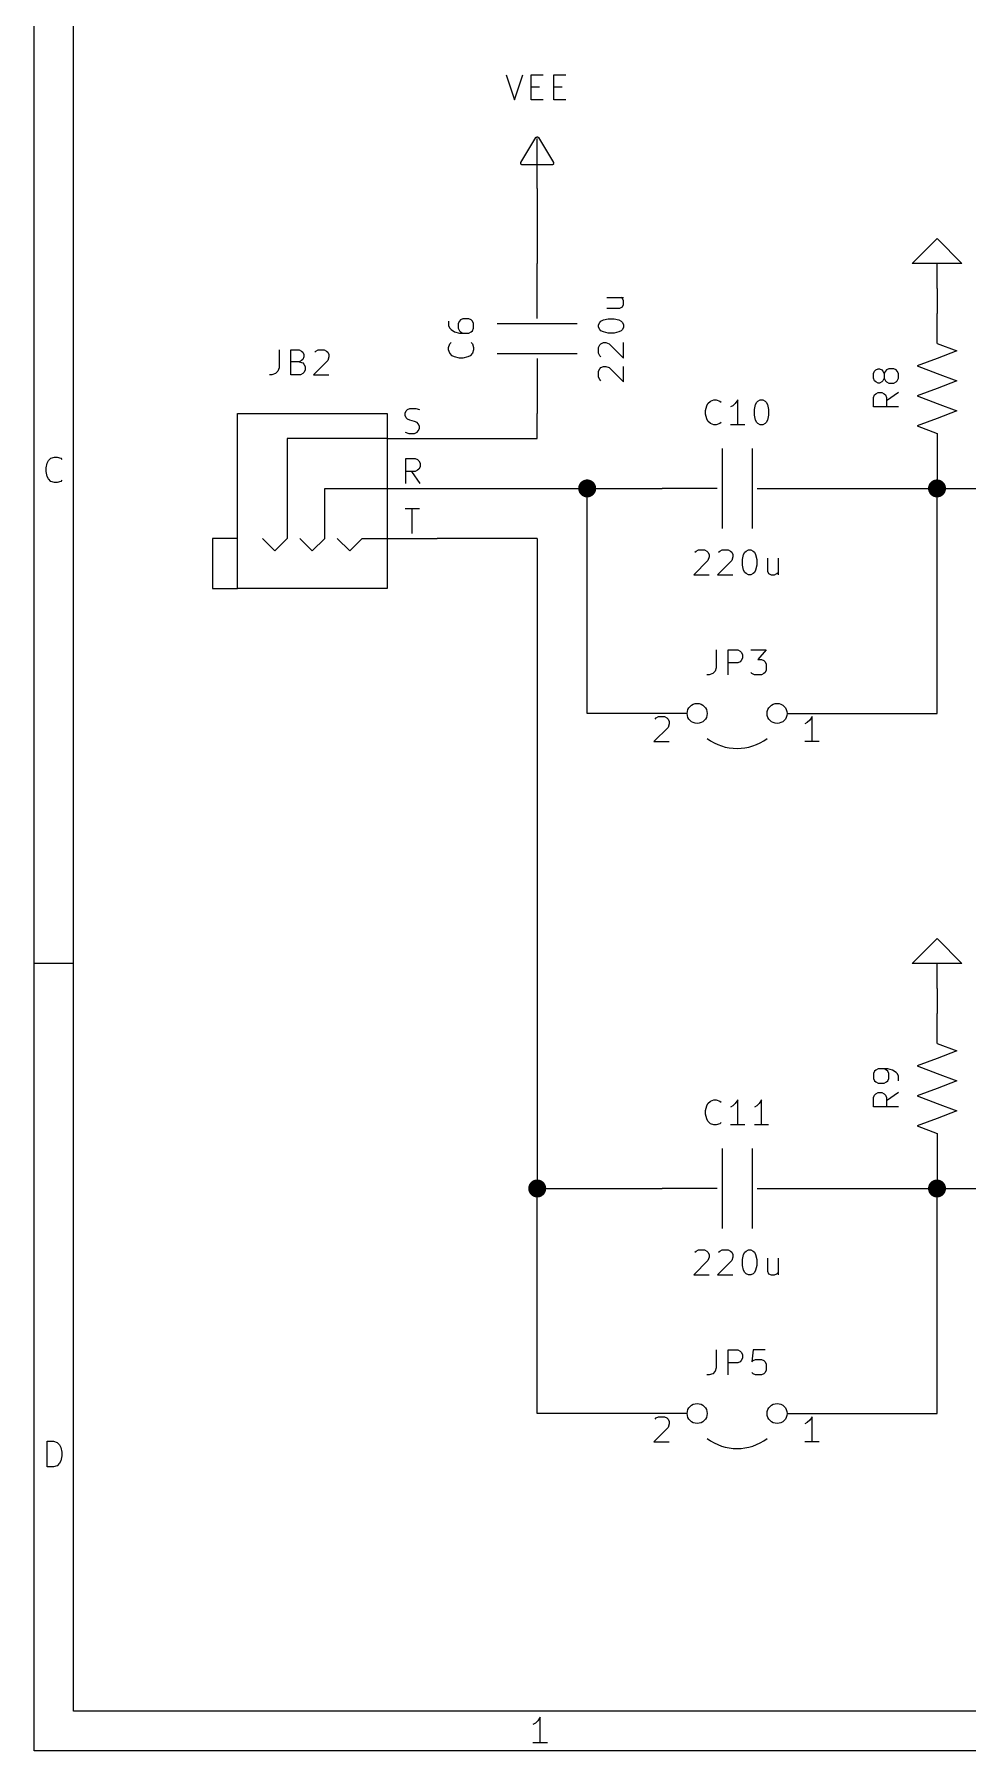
# Model space of a CAD drawing. Extents: x 0.4 to 11.3, y -7.9 to -0.4.
# Drawn here: x 0.394 to 2.261, y -7.874 to -4.442 of the extents above; entities that cross this region are included whole.
import ezdxf

# ---------------------------------------------------------------- set-up
doc = ezdxf.new("R2010")
doc.units = 0
doc.header["$MEASUREMENT"] = 0
for name, color, linetype in [('CYAN2', 4, 'CONTINUOUS'), ('GREEN3', 91, 'CONTINUOUS'), ('LYELLOW', 51, 'CONTINUOUS'), ('RED2', 1, 'CONTINUOUS'), ('RED3', 11, 'CONTINUOUS')]:
    doc.layers.add(name, color=color, linetype=linetype)

msp = doc.modelspace()

# ---------------------------------------------------------------- linework, layer by layer
at = {"layer": 'CYAN2', "linetype": 'CONTINUOUS'}
for p, q in [((1.33809, -4.5228), (1.35476, -4.5728)), ((1.35476, -4.5728), (1.37143, -4.5228)), ((1.38809, -4.5728), (1.38809, -4.5228)), ((1.38809, -4.5228), (1.41191, -4.5228)), ((1.43333, -4.5728), (1.43333, -4.5228)), ((1.43333, -4.5228), (1.45714, -4.5228)), ((1.38809, -4.54661), (1.40476, -4.54661)), ((1.43333, -4.54661), (1.45, -4.54661)), ((1.41191, -4.5728), (1.38809, -4.5728)), ((1.45714, -4.5728), (1.43333, -4.5728)), ((1.53947, -4.96785), (1.5728, -4.96785)), ((1.57043, -4.97023), (1.56804, -4.96785)), ((1.5728, -4.97499), (1.57043, -4.97023)), ((1.5728, -4.98213), (1.5728, -4.97499)), ((1.25137, -5.0107), (1.24661, -5.01309)), ((1.26328, -5.0107), (1.25137, -5.0107)), ((1.26804, -5.01309), (1.26328, -5.0107)), ((1.53233, -5.01309), (1.54185, -5.0107)), ((1.53947, -4.98928), (1.56566, -4.98928)), ((1.54185, -5.0107), (1.55376, -5.0107)), ((1.55376, -5.0107), (1.56328, -5.01309)), ((1.56566, -4.98928), (1.57043, -4.9869)), ((1.57043, -4.9869), (1.5728, -4.98213)), ((1.2228, -5.01547), (1.2228, -5.02499)), ((1.2228, -5.02499), (1.22519, -5.02975)), ((1.22519, -5.02975), (1.22757, -5.03213)), ((1.22757, -5.03213), (1.23471, -5.0369)), ((1.23471, -5.0369), (1.24423, -5.03928)), ((1.24423, -5.01547), (1.24185, -5.02023)), ((1.24185, -5.02023), (1.24185, -5.02975)), ((1.24185, -5.02975), (1.24423, -5.03452)), ((1.24661, -5.01309), (1.24423, -5.01547)), ((1.24423, -5.03452), (1.24661, -5.0369)), ((1.24423, -5.03928), (1.26328, -5.03928)), ((1.24661, -5.0369), (1.25137, -5.03928)), ((1.26328, -5.03928), (1.26804, -5.0369)), ((1.27043, -5.01547), (1.26804, -5.01309)), ((1.26804, -5.0369), (1.27043, -5.03452)), ((1.2728, -5.02023), (1.27043, -5.01547)), ((1.27043, -5.03452), (1.2728, -5.02975)), ((1.2728, -5.02975), (1.2728, -5.02023)), ((1.5228, -5.02261), (1.52519, -5.01785)), ((1.5228, -5.02737), (1.5228, -5.02261)), ((1.52519, -5.03213), (1.5228, -5.02737)), ((1.52519, -5.01785), (1.52757, -5.01547)), ((1.52757, -5.03452), (1.52519, -5.03213)), ((1.52757, -5.01547), (1.53233, -5.01309)), ((1.53233, -5.0369), (1.52757, -5.03452)), ((1.54185, -5.03928), (1.53233, -5.0369)), ((1.55376, -5.03928), (1.54185, -5.03928)), ((1.56328, -5.0369), (1.55376, -5.03928)), ((1.56328, -5.01309), (1.56804, -5.01547)), ((1.56804, -5.03452), (1.56328, -5.0369)), ((1.56804, -5.01547), (1.57043, -5.01785)), ((1.57043, -5.03213), (1.56804, -5.03452)), ((1.57043, -5.01785), (1.5728, -5.02261)), ((1.5728, -5.02737), (1.57043, -5.03213)), ((1.5728, -5.02261), (1.5728, -5.02737)), ((0.88333, -5.0728), (0.88333, -5.10852)), ((0.90714, -5.1228), (0.90714, -5.0728)), ((0.90714, -5.0728), (0.92381, -5.0728)), ((0.92381, -5.0728), (0.92857, -5.07519)), ((0.92857, -5.07519), (0.93095, -5.07757)), ((0.93095, -5.07757), (0.93334, -5.08233)), ((0.95476, -5.07757), (0.95714, -5.07519)), ((0.95714, -5.07519), (0.96191, -5.0728)), ((0.96191, -5.0728), (0.97381, -5.0728)), ((0.97381, -5.0728), (0.97857, -5.07519)), ((0.97857, -5.07519), (0.98095, -5.07757)), ((0.98095, -5.07757), (0.98333, -5.08233)), ((1.2228, -5.06785), (1.22519, -5.0607)), ((1.2228, -5.07261), (1.2228, -5.06785)), ((1.22519, -5.07975), (1.2228, -5.07261)), ((1.22519, -5.0607), (1.22757, -5.05833)), ((1.22995, -5.08452), (1.22519, -5.07975)), ((1.27043, -5.07975), (1.26566, -5.08452)), ((1.26804, -5.05833), (1.27043, -5.0607)), ((1.27043, -5.0607), (1.2728, -5.06785)), ((1.2728, -5.07261), (1.27043, -5.07975)), ((1.2728, -5.06785), (1.2728, -5.07261)), ((1.5228, -5.06785), (1.52519, -5.06309)), ((1.5228, -5.07975), (1.5228, -5.06785)), ((1.52519, -5.08452), (1.5228, -5.07975)), ((1.52519, -5.06309), (1.52757, -5.0607)), ((1.52757, -5.0607), (1.53233, -5.05832)), ((1.53233, -5.05832), (1.53709, -5.05832)), ((1.53709, -5.05832), (1.54423, -5.0607)), ((1.54423, -5.0607), (1.5728, -5.08928)), ((1.5728, -5.08928), (1.5728, -5.05832)), ((0.88333, -5.10852), (0.88095, -5.11566)), ((0.92381, -5.09661), (0.90714, -5.09661)), ((0.92857, -5.09423), (0.92381, -5.09661)), ((0.92381, -5.09661), (0.93095, -5.099)), ((0.93095, -5.09185), (0.92857, -5.09423)), ((0.93334, -5.08709), (0.93095, -5.09185)), ((0.93095, -5.099), (0.93334, -5.10137)), ((0.93334, -5.08233), (0.93334, -5.08709)), ((0.93334, -5.10137), (0.93571, -5.10614)), ((0.93571, -5.11328), (0.93334, -5.11804)), ((0.93571, -5.10614), (0.93571, -5.11328)), ((0.98095, -5.09423), (0.95238, -5.1228)), ((0.98333, -5.08709), (0.98095, -5.09423)), ((0.98333, -5.08233), (0.98333, -5.08709)), ((1.23471, -5.0869), (1.22995, -5.08452)), ((1.24423, -5.08928), (1.23471, -5.0869)), ((1.25137, -5.08928), (1.24423, -5.08928)), ((1.2609, -5.0869), (1.25137, -5.08928)), ((1.26566, -5.08452), (1.2609, -5.0869)), ((1.5228, -5.11546), (1.52519, -5.1107)), ((1.52757, -5.08689), (1.52519, -5.08452)), ((1.52519, -5.1107), (1.52757, -5.10832)), ((1.52757, -5.10832), (1.53233, -5.10594)), ((1.53233, -5.10594), (1.53709, -5.10594)), ((1.53709, -5.10594), (1.54423, -5.10832)), ((1.54423, -5.10832), (1.5728, -5.13689)), ((1.5728, -5.13689), (1.5728, -5.10594)), ((2.07519, -5.11547), (2.07757, -5.11309)), ((2.07757, -5.11309), (2.08233, -5.1107)), ((2.08233, -5.1107), (2.08471, -5.1107)), ((2.08471, -5.1107), (2.08947, -5.11309)), ((2.08947, -5.11309), (2.09185, -5.11547)), ((2.099, -5.11309), (2.09661, -5.11547)), ((2.10376, -5.1107), (2.099, -5.11309)), ((2.11328, -5.1107), (2.10376, -5.1107)), ((2.11804, -5.11309), (2.11328, -5.1107)), ((2.12043, -5.11547), (2.11804, -5.11309)), ((0.86905, -5.1228), (0.86429, -5.1228)), ((0.87619, -5.12043), (0.86905, -5.1228)), ((0.88095, -5.11566), (0.87619, -5.12043)), ((0.92619, -5.1228), (0.90714, -5.1228)), ((0.93095, -5.12043), (0.92619, -5.1228)), ((0.93334, -5.11804), (0.93095, -5.12043)), ((0.95238, -5.1228), (0.98333, -5.1228)), ((1.5228, -5.12737), (1.5228, -5.11546)), ((1.52519, -5.13213), (1.5228, -5.12737)), ((1.52757, -5.13451), (1.52519, -5.13213)), ((2.0728, -5.12023), (2.07519, -5.11547)), ((2.0728, -5.12975), (2.0728, -5.12023)), ((2.07519, -5.13452), (2.0728, -5.12975)), ((2.07757, -5.1369), (2.07519, -5.13452)), ((2.08233, -5.13928), (2.07757, -5.1369)), ((2.08471, -5.13928), (2.08233, -5.13928)), ((2.08947, -5.1369), (2.08471, -5.13928)), ((2.09185, -5.13452), (2.08947, -5.1369)), ((2.09185, -5.11547), (2.09423, -5.12023)), ((2.09423, -5.12975), (2.09185, -5.13452)), ((2.09661, -5.11547), (2.09423, -5.12023)), ((2.09423, -5.12023), (2.09423, -5.12975)), ((2.09423, -5.12975), (2.09661, -5.13452)), ((2.09661, -5.13452), (2.099, -5.1369)), ((2.099, -5.1369), (2.10376, -5.13928)), ((2.10376, -5.13928), (2.11328, -5.13928)), ((2.11328, -5.13928), (2.11804, -5.1369)), ((2.11804, -5.1369), (2.12043, -5.13452)), ((2.1228, -5.12023), (2.12043, -5.11547)), ((2.12043, -5.13452), (2.1228, -5.12975)), ((2.1228, -5.12975), (2.1228, -5.12023)), ((1.73928, -5.18471), (1.74167, -5.17995)), ((1.74167, -5.17995), (1.74643, -5.17519)), ((1.74643, -5.17519), (1.75357, -5.1728)), ((1.75357, -5.1728), (1.75833, -5.1728)), ((1.75833, -5.1728), (1.76548, -5.17519)), ((1.76548, -5.17519), (1.76785, -5.17757)), ((1.79643, -5.17995), (1.79167, -5.18471)), ((1.80119, -5.1728), (1.79643, -5.17995)), ((1.80119, -5.2228), (1.80119, -5.1728)), ((1.83452, -5.19185), (1.8369, -5.18233)), ((1.8369, -5.18233), (1.83928, -5.17757)), ((1.83928, -5.17757), (1.84167, -5.17519)), ((1.84167, -5.17519), (1.84643, -5.1728)), ((1.84643, -5.1728), (1.85119, -5.1728)), ((1.85119, -5.1728), (1.85595, -5.17519)), ((1.85595, -5.17519), (1.85833, -5.17757)), ((1.85833, -5.17757), (1.86071, -5.18233)), ((1.86071, -5.18233), (1.86309, -5.19185)), ((2.0728, -5.16785), (2.07519, -5.16309)), ((2.0728, -5.1869), (2.0728, -5.16785)), ((2.07519, -5.16309), (2.07757, -5.1607)), ((2.07757, -5.1607), (2.08233, -5.15833)), ((2.08233, -5.15833), (2.08947, -5.15833)), ((2.08947, -5.15833), (2.09423, -5.1607)), ((2.09423, -5.1607), (2.09661, -5.16309)), ((2.09661, -5.16309), (2.099, -5.16785)), ((2.1228, -5.15833), (2.099, -5.17499)), ((2.099, -5.16785), (2.099, -5.1869)), ((1.73691, -5.19423), (1.73928, -5.18471)), ((1.73691, -5.20137), (1.73691, -5.19423)), ((1.73928, -5.2109), (1.73691, -5.20137)), ((1.74167, -5.21566), (1.73928, -5.2109)), ((1.74643, -5.22043), (1.74167, -5.21566)), ((1.79167, -5.18471), (1.78691, -5.18709)), ((1.83452, -5.20376), (1.83452, -5.19185)), ((1.8369, -5.21328), (1.83452, -5.20376)), ((1.83928, -5.21804), (1.8369, -5.21328)), ((1.86071, -5.21328), (1.85833, -5.21804)), ((1.86309, -5.20376), (1.86071, -5.21328)), ((1.86309, -5.19185), (1.86309, -5.20376)), ((2.1228, -5.1869), (2.0728, -5.1869)), ((1.75357, -5.2228), (1.74643, -5.22043)), ((1.75833, -5.2228), (1.75357, -5.2228)), ((1.76548, -5.22043), (1.75833, -5.2228)), ((1.76785, -5.21804), (1.76548, -5.22043)), ((1.81548, -5.2228), (1.78691, -5.2228)), ((1.84167, -5.22043), (1.83928, -5.21804)), ((1.84643, -5.2228), (1.84167, -5.22043)), ((1.85119, -5.2228), (1.84643, -5.2228)), ((1.85595, -5.22043), (1.85119, -5.2228)), ((1.85833, -5.21804), (1.85595, -5.22043)), ((1.71548, -5.47757), (1.71786, -5.47519)), ((1.71786, -5.47519), (1.72262, -5.4728)), ((1.72262, -5.4728), (1.73453, -5.4728)), ((1.73453, -5.4728), (1.73929, -5.47519)), ((1.73929, -5.47519), (1.74167, -5.47757)), ((1.74167, -5.47757), (1.74405, -5.48233)), ((1.74405, -5.48709), (1.74167, -5.49423)), ((1.74405, -5.48233), (1.74405, -5.48709)), ((1.7631, -5.47757), (1.76548, -5.47519)), ((1.76548, -5.47519), (1.77024, -5.4728)), ((1.77024, -5.4728), (1.78215, -5.4728)), ((1.78215, -5.4728), (1.78691, -5.47519)), ((1.78691, -5.47519), (1.78929, -5.47757)), ((1.78929, -5.47757), (1.79167, -5.48233)), ((1.79167, -5.48709), (1.78929, -5.49423)), ((1.79167, -5.48233), (1.79167, -5.48709)), ((1.81072, -5.49185), (1.81309, -5.48233)), ((1.81072, -5.50376), (1.81072, -5.49185)), ((1.81309, -5.48233), (1.81548, -5.47757)), ((1.81548, -5.47757), (1.81786, -5.47519)), ((1.81786, -5.47519), (1.82262, -5.4728)), ((1.82262, -5.4728), (1.82738, -5.4728)), ((1.82738, -5.4728), (1.83214, -5.47519)), ((1.83214, -5.47519), (1.83452, -5.47757)), ((1.83452, -5.47757), (1.83691, -5.48233)), ((1.83691, -5.48233), (1.83929, -5.49185)), ((1.83929, -5.49185), (1.83929, -5.50376)), ((1.86071, -5.48947), (1.86071, -5.51566)), ((1.88214, -5.48947), (1.88214, -5.5228)), ((1.74167, -5.49423), (1.7131, -5.5228)), ((1.7131, -5.5228), (1.74405, -5.5228)), ((1.78929, -5.49423), (1.76072, -5.5228)), ((1.76072, -5.5228), (1.79167, -5.5228)), ((1.81309, -5.51328), (1.81072, -5.50376)), ((1.81548, -5.51804), (1.81309, -5.51328)), ((1.81786, -5.52043), (1.81548, -5.51804)), ((1.82262, -5.5228), (1.81786, -5.52043)), ((1.82738, -5.5228), (1.82262, -5.5228)), ((1.83214, -5.52043), (1.82738, -5.5228)), ((1.83452, -5.51804), (1.83214, -5.52043)), ((1.83691, -5.51328), (1.83452, -5.51804)), ((1.83929, -5.50376), (1.83691, -5.51328)), ((1.86071, -5.51566), (1.86309, -5.52043)), ((1.86309, -5.52043), (1.86786, -5.5228)), ((1.86786, -5.5228), (1.875, -5.5228)), ((1.875, -5.5228), (1.87976, -5.52043)), ((1.87976, -5.52043), (1.88214, -5.51804)), ((1.75833, -5.6728), (1.75833, -5.70852)), ((1.78214, -5.7228), (1.78214, -5.6728)), ((1.78214, -5.6728), (1.80119, -5.6728)), ((1.80119, -5.6728), (1.80595, -5.67519)), ((1.80595, -5.69661), (1.80119, -5.699)), ((1.80595, -5.67519), (1.80833, -5.67757)), ((1.80833, -5.69423), (1.80595, -5.69661)), ((1.80833, -5.67757), (1.81071, -5.68233)), ((1.81071, -5.68947), (1.80833, -5.69423)), ((1.81071, -5.68233), (1.81071, -5.68947)), ((1.82738, -5.6728), (1.85833, -5.6728)), ((1.85833, -5.6728), (1.84166, -5.69185)), ((1.84166, -5.69185), (1.84881, -5.69185)), ((1.84881, -5.69185), (1.85357, -5.69423)), ((1.85357, -5.69423), (1.85595, -5.69661)), ((1.85595, -5.69661), (1.85833, -5.70137)), ((1.74404, -5.7228), (1.73928, -5.7228)), ((1.75119, -5.72043), (1.74404, -5.7228)), ((1.75595, -5.71566), (1.75119, -5.72043)), ((1.75833, -5.70852), (1.75595, -5.71566)), ((1.80119, -5.699), (1.78214, -5.699)), ((1.82976, -5.72043), (1.82738, -5.71804)), ((1.83452, -5.7228), (1.82976, -5.72043)), ((1.84881, -5.7228), (1.83452, -5.7228)), ((1.85357, -5.72043), (1.84881, -5.7228)), ((1.85595, -5.71804), (1.85357, -5.72043)), ((1.85833, -5.71328), (1.85595, -5.71804)), ((1.85833, -5.70137), (1.85833, -5.71328)), ((2.07519, -6.51547), (2.0728, -6.52023)), ((2.0728, -6.52023), (2.0728, -6.52975)), ((2.07757, -6.51309), (2.07519, -6.51547)), ((2.08233, -6.5107), (2.07757, -6.51309)), ((2.10137, -6.5107), (2.08233, -6.5107)), ((2.099, -6.51309), (2.09423, -6.5107)), ((2.10137, -6.51547), (2.099, -6.51309)), ((2.1109, -6.51309), (2.10137, -6.5107)), ((2.10376, -6.52023), (2.10137, -6.51547)), ((2.10376, -6.52975), (2.10376, -6.52023)), ((2.11804, -6.51785), (2.1109, -6.51309)), ((2.12043, -6.52023), (2.11804, -6.51785)), ((2.1228, -6.52499), (2.12043, -6.52023)), ((2.0728, -6.52975), (2.07519, -6.53452)), ((2.07519, -6.53452), (2.07757, -6.5369)), ((2.07757, -6.5369), (2.08233, -6.53928)), ((2.08233, -6.53928), (2.09423, -6.53928)), ((2.09423, -6.53928), (2.099, -6.5369)), ((2.099, -6.5369), (2.10137, -6.53452)), ((2.10137, -6.53452), (2.10376, -6.52975)), ((2.1228, -6.53452), (2.1228, -6.52499)), ((1.73691, -6.59423), (1.73928, -6.58471)), ((1.73928, -6.58471), (1.74167, -6.57995)), ((1.74167, -6.57995), (1.74643, -6.57519)), ((1.74643, -6.57519), (1.75357, -6.5728)), ((1.75357, -6.5728), (1.75833, -6.5728)), ((1.75833, -6.5728), (1.76548, -6.57519)), ((1.76548, -6.57519), (1.76785, -6.57757)), ((1.79167, -6.58471), (1.78691, -6.58709)), ((1.79643, -6.57995), (1.79167, -6.58471)), ((1.80119, -6.5728), (1.79643, -6.57995)), ((1.80119, -6.6228), (1.80119, -6.5728)), ((1.83928, -6.58471), (1.83452, -6.58709)), ((1.84405, -6.57995), (1.83928, -6.58471)), ((1.84881, -6.5728), (1.84405, -6.57995)), ((1.84881, -6.6228), (1.84881, -6.5728)), ((2.0728, -6.56785), (2.07519, -6.56309)), ((2.0728, -6.5869), (2.0728, -6.56785)), ((2.1228, -6.5869), (2.0728, -6.5869)), ((2.07519, -6.56309), (2.07757, -6.5607)), ((2.07757, -6.5607), (2.08233, -6.55833)), ((2.08233, -6.55833), (2.08947, -6.55833)), ((2.08947, -6.55833), (2.09423, -6.5607)), ((2.09423, -6.5607), (2.09661, -6.56309)), ((2.09661, -6.56309), (2.099, -6.56785)), ((2.1228, -6.55833), (2.099, -6.57499)), ((2.099, -6.56785), (2.099, -6.5869)), ((1.73691, -6.60137), (1.73691, -6.59423)), ((1.73928, -6.6109), (1.73691, -6.60137)), ((1.74167, -6.61566), (1.73928, -6.6109)), ((1.74643, -6.62043), (1.74167, -6.61566)), ((1.75357, -6.6228), (1.74643, -6.62043)), ((1.75833, -6.6228), (1.75357, -6.6228)), ((1.76548, -6.62043), (1.75833, -6.6228)), ((1.76785, -6.61804), (1.76548, -6.62043)), ((1.81548, -6.6228), (1.78691, -6.6228)), ((1.86309, -6.6228), (1.83452, -6.6228)), ((1.74167, -6.89423), (1.7131, -6.9228)), ((1.71548, -6.87757), (1.71786, -6.87519)), ((1.71786, -6.87519), (1.72262, -6.8728)), ((1.72262, -6.8728), (1.73453, -6.8728)), ((1.73453, -6.8728), (1.73929, -6.87519)), ((1.73929, -6.87519), (1.74167, -6.87757)), ((1.74167, -6.87757), (1.74405, -6.88233)), ((1.74405, -6.88709), (1.74167, -6.89423)), ((1.74405, -6.88233), (1.74405, -6.88709)), ((1.78929, -6.89423), (1.76072, -6.9228)), ((1.7631, -6.87757), (1.76548, -6.87519)), ((1.76548, -6.87519), (1.77024, -6.8728)), ((1.77024, -6.8728), (1.78215, -6.8728)), ((1.78215, -6.8728), (1.78691, -6.87519)), ((1.78691, -6.87519), (1.78929, -6.87757)), ((1.78929, -6.87757), (1.79167, -6.88233)), ((1.79167, -6.88709), (1.78929, -6.89423)), ((1.79167, -6.88233), (1.79167, -6.88709)), ((1.81072, -6.89185), (1.81309, -6.88233)), ((1.81072, -6.90376), (1.81072, -6.89185)), ((1.81309, -6.88233), (1.81548, -6.87757)), ((1.81548, -6.87757), (1.81786, -6.87519)), ((1.81786, -6.87519), (1.82262, -6.8728)), ((1.82262, -6.8728), (1.82738, -6.8728)), ((1.82738, -6.8728), (1.83214, -6.87519)), ((1.83214, -6.87519), (1.83452, -6.87757)), ((1.83452, -6.87757), (1.83691, -6.88233)), ((1.83691, -6.88233), (1.83929, -6.89185)), ((1.83929, -6.89185), (1.83929, -6.90376)), ((1.86071, -6.88947), (1.86071, -6.91566)), ((1.88214, -6.88947), (1.88214, -6.9228)), ((1.7131, -6.9228), (1.74405, -6.9228)), ((1.76072, -6.9228), (1.79167, -6.9228)), ((1.81309, -6.91328), (1.81072, -6.90376)), ((1.81548, -6.91804), (1.81309, -6.91328)), ((1.81786, -6.92043), (1.81548, -6.91804)), ((1.82262, -6.9228), (1.81786, -6.92043)), ((1.82738, -6.9228), (1.82262, -6.9228)), ((1.83214, -6.92043), (1.82738, -6.9228)), ((1.83452, -6.91804), (1.83214, -6.92043)), ((1.83691, -6.91328), (1.83452, -6.91804)), ((1.83929, -6.90376), (1.83691, -6.91328)), ((1.86071, -6.91566), (1.86309, -6.92043)), ((1.86309, -6.92043), (1.86786, -6.9228)), ((1.86786, -6.9228), (1.875, -6.9228)), ((1.875, -6.9228), (1.87976, -6.92043)), ((1.87976, -6.92043), (1.88214, -6.91804)), ((1.75833, -7.0728), (1.75833, -7.10852)), ((1.78214, -7.1228), (1.78214, -7.0728)), ((1.78214, -7.0728), (1.80119, -7.0728)), ((1.80119, -7.099), (1.78214, -7.099)), ((1.80119, -7.0728), (1.80595, -7.07519)), ((1.80595, -7.09661), (1.80119, -7.099)), ((1.80595, -7.07519), (1.80833, -7.07757)), ((1.80833, -7.09423), (1.80595, -7.09661)), ((1.80833, -7.07757), (1.81071, -7.08233)), ((1.81071, -7.08947), (1.80833, -7.09423)), ((1.81071, -7.08233), (1.81071, -7.08947)), ((1.83214, -7.0728), (1.82976, -7.09661)), ((1.82976, -7.09661), (1.83214, -7.09423)), ((1.85595, -7.0728), (1.83214, -7.0728)), ((1.83214, -7.09423), (1.8369, -7.09185)), ((1.8369, -7.09185), (1.84881, -7.09185)), ((1.84881, -7.09185), (1.85357, -7.09423)), ((1.85357, -7.09423), (1.85595, -7.09661)), ((1.85595, -7.09661), (1.85833, -7.10137)), ((1.85833, -7.10137), (1.85833, -7.11328)), ((1.74404, -7.1228), (1.73928, -7.1228)), ((1.75119, -7.12043), (1.74404, -7.1228)), ((1.75595, -7.11566), (1.75119, -7.12043)), ((1.75833, -7.10852), (1.75595, -7.11566)), ((1.83214, -7.12043), (1.82976, -7.11804)), ((1.8369, -7.1228), (1.83214, -7.12043)), ((1.84881, -7.1228), (1.8369, -7.1228)), ((1.85357, -7.12043), (1.84881, -7.1228)), ((1.85595, -7.11804), (1.85357, -7.12043)), ((1.85833, -7.11328), (1.85595, -7.11804))]:
    msp.add_line(p, q, dxfattribs=at)
at = {"layer": 'GREEN3', "linetype": 'CONTINUOUS'}
for p, q in [((1.4, -4.75), (1.4, -4.9)), ((2.2, -4.95), (2.2, -5)), ((1.4, -5.25), (1.4, -5.2)), ((1.2, -5.25), (1.4, -5.25)), ((2.2, -5.3), (2.2, -5.35)), ((1.2, -5.35), (1.5, -5.35)), ((1.5, -5.8), (1.5, -5.35)), ((1.5, -5.35), (1.65, -5.35)), ((1.95, -5.35), (2.2, -5.35)), ((2.2, -5.8), (2.2, -5.35)), ((2.2, -5.35), (2.4, -5.35)), ((1.4, -5.45), (1.2, -5.45)), ((1.4, -5.45), (1.4, -6.75)), ((1.6, -5.8), (1.5, -5.8)), ((2, -5.8), (2.2, -5.8)), ((2.2, -6.35), (2.2, -6.4)), ((2.2, -6.7), (2.2, -6.75)), ((1.4, -6.75), (1.65, -6.75)), ((1.4, -7.2), (1.4, -6.75)), ((1.95, -6.75), (2.2, -6.75)), ((2.2, -6.75), (2.4, -6.75)), ((2.2, -7.2), (2.2, -6.75)), ((1.6, -7.2), (1.4, -7.2)), ((2, -7.2), (2.2, -7.2))]:
    msp.add_line(p, q, dxfattribs=at)
at = {"layer": 'GREEN3', "const_width": 0.018}
for points in [[(1.491, -5.35, 1), (1.509, -5.35, 1)], [(2.191, -5.35, 1), (2.209, -5.35, 1)], [(1.391, -6.75, 1), (1.409, -6.75, 1)], [(2.191, -6.75, 1), (2.209, -6.75, 1)]]:
    msp.add_lwpolyline(points, format="xyb", close=True, dxfattribs=at)
at = {"layer": 'LYELLOW', "linetype": 'CONTINUOUS'}
for p, q in [((0.8, -5.55), (0.8, -5.2)), ((0.8, -5.2), (1.1, -5.2)), ((1.1, -5.2), (1.1, -5.55)), ((1.1, -5.55), (0.8, -5.55))]:
    msp.add_line(p, q, dxfattribs=at)
at = {"layer": 'RED2', "linetype": 'CONTINUOUS'}
for p, q in [((0.3937, -7.8743), (0.3937, -0.3937)), ((0.47244, -7.79556), (0.47244, -0.47244)), ((1.36743, -4.69846), (1.39743, -4.64846)), ((1.39743, -4.64846), (1.39811, -4.64767)), ((1.39811, -4.64767), (1.39857, -4.64751)), ((1.39857, -4.64751), (1.39893, -4.6472)), ((1.39893, -4.6472), (1.3995, -4.64719)), ((1.3995, -4.64719), (1.40005, -4.647)), ((1.4, -4.75), (1.4, -4.65)), ((1.40005, -4.647), (1.4005, -4.64717)), ((1.4005, -4.64717), (1.40098, -4.64716)), ((1.40098, -4.64716), (1.40143, -4.64753)), ((1.40143, -4.64753), (1.40196, -4.64773)), ((1.40196, -4.64773), (1.4022, -4.64815)), ((1.4022, -4.64815), (1.40257, -4.64846)), ((1.40257, -4.64846), (1.43257, -4.69846)), ((1.36704, -4.70047), (1.36713, -4.69997)), ((1.3673, -4.70096), (1.36704, -4.70047)), ((1.36705, -4.69948), (1.36732, -4.699)), ((1.36713, -4.69997), (1.36705, -4.69948)), ((1.3674, -4.7015), (1.3673, -4.70096)), ((1.36732, -4.699), (1.36743, -4.69846)), ((1.36779, -4.70183), (1.3674, -4.7015)), ((1.36804, -4.70226), (1.36779, -4.70183)), ((1.36854, -4.70246), (1.36804, -4.70226)), ((1.43193, -4.7023), (1.43145, -4.70247)), ((1.4322, -4.70181), (1.43193, -4.7023)), ((1.43262, -4.70146), (1.4322, -4.70181)), ((1.43257, -4.69846), (1.43259, -4.69849)), ((1.43259, -4.69849), (1.4326, -4.6985)), ((1.4326, -4.6985), (1.4326, -4.69853)), ((1.4326, -4.69853), (1.43294, -4.69943)), ((1.4327, -4.70095), (1.43262, -4.70146)), ((1.43295, -4.70052), (1.4327, -4.70095)), ((1.43294, -4.69943), (1.43285, -4.69998)), ((1.43285, -4.69998), (1.43295, -4.70052)), ((1.36897, -4.70282), (1.36854, -4.70246)), ((1.36991, -4.70298), (1.36897, -4.70282)), ((1.36995, -4.703), (1.36991, -4.70298)), ((1.36996, -4.70299), (1.36995, -4.703)), ((1.37, -4.703), (1.36996, -4.70299)), ((1.43, -4.703), (1.37, -4.703)), ((1.43052, -4.70281), (1.43, -4.703)), ((1.43107, -4.7028), (1.43052, -4.70281)), ((1.43145, -4.70247), (1.43107, -4.7028)), ((2.15, -4.9), (2.2, -4.85)), ((2.2, -4.85), (2.25, -4.9)), ((1.4, -5.01), (1.4, -4.9)), ((2.2, -4.9), (2.15, -4.9)), ((2.2, -4.95), (2.2, -4.9)), ((2.25, -4.9), (2.2, -4.9)), ((2.2, -5.05), (2.2, -5)), ((1.32, -5.02), (1.48, -5.02)), ((1.32, -5.08), (1.48, -5.08)), ((2.2, -5.06), (2.2, -5.05)), ((2.2, -5.06), (2.24, -5.075)), ((2.24, -5.075), (2.2, -5.09)), ((1.4, -5.09), (1.4, -5.2)), ((2.2, -5.09), (2.16, -5.105)), ((2.16, -5.105), (2.2, -5.12)), ((2.2, -5.12), (2.24, -5.135)), ((2.24, -5.135), (2.2, -5.15)), ((2.2, -5.15), (2.16, -5.165)), ((2.16, -5.165), (2.2, -5.18)), ((2.2, -5.18), (2.24, -5.195)), ((0.8, -5.55), (0.8, -5.2)), ((0.8, -5.2), (1.1, -5.2)), ((1.1, -5.2), (1.1, -5.55)), ((2.2, -5.21), (2.16, -5.225)), ((2.24, -5.195), (2.2, -5.21)), ((1.1, -5.25), (0.9, -5.25)), ((0.9, -5.25), (0.9, -5.45)), ((1.1, -5.25), (1.2, -5.25)), ((2.16, -5.225), (2.2, -5.24)), ((2.2, -5.24), (2.2, -5.25)), ((2.2, -5.25), (2.2, -5.3)), ((1.77, -5.27), (1.77, -5.43)), ((1.83, -5.27), (1.83, -5.43)), ((0.41723, -5.30909), (0.41967, -5.29934)), ((0.41723, -5.3164), (0.41723, -5.30909)), ((0.41967, -5.32615), (0.41723, -5.3164)), ((0.41967, -5.29934), (0.4221, -5.29446)), ((0.4221, -5.29446), (0.42698, -5.28959)), ((0.42698, -5.28959), (0.43429, -5.28715)), ((0.43429, -5.28715), (0.43916, -5.28715)), ((0.43916, -5.28715), (0.44647, -5.28959)), ((0.44647, -5.28959), (0.44891, -5.29203)), ((0.4221, -5.33102), (0.41967, -5.32615)), ((0.42698, -5.3359), (0.4221, -5.33102)), ((0.43429, -5.33833), (0.42698, -5.3359)), ((0.43916, -5.33833), (0.43429, -5.33833)), ((0.44647, -5.3359), (0.43916, -5.33833)), ((0.44891, -5.33346), (0.44647, -5.3359)), ((0.975, -5.45), (0.975, -5.35)), ((0.975, -5.35), (1.1, -5.35)), ((1.1, -5.35), (1.2, -5.35)), ((1.76, -5.35), (1.65, -5.35)), ((1.84, -5.35), (1.95, -5.35)), ((0.8, -5.45), (0.75, -5.45)), ((0.75, -5.45), (0.75, -5.55)), ((0.8, -5.55), (0.8, -5.45)), ((0.875, -5.475), (0.85, -5.45)), ((0.9, -5.45), (0.875, -5.475)), ((0.925, -5.45), (0.95, -5.475)), ((0.95, -5.475), (0.975, -5.45)), ((1, -5.45), (1.025, -5.475)), ((1.025, -5.475), (1.05, -5.45)), ((1.05, -5.45), (1.1, -5.45)), ((1.1, -5.45), (1.2, -5.45)), ((0.75, -5.55), (0.8, -5.55)), ((1.1, -5.55), (0.8, -5.55)), ((1.7, -5.8), (1.6, -5.8)), ((1.9, -5.8), (2, -5.8)), ((2.15, -6.3), (2.2, -6.25)), ((2.2, -6.25), (2.25, -6.3)), ((0.3937, -6.29921), (0.47244, -6.29921)), ((2.2, -6.3), (2.15, -6.3)), ((2.2, -6.35), (2.2, -6.3)), ((2.25, -6.3), (2.2, -6.3)), ((2.2, -6.45), (2.2, -6.4)), ((2.2, -6.46), (2.2, -6.45)), ((2.2, -6.46), (2.24, -6.475)), ((2.24, -6.475), (2.2, -6.49)), ((2.2, -6.49), (2.16, -6.505)), ((2.16, -6.505), (2.2, -6.52)), ((2.2, -6.52), (2.24, -6.535)), ((2.2, -6.55), (2.16, -6.565)), ((2.24, -6.535), (2.2, -6.55)), ((2.16, -6.565), (2.2, -6.58)), ((2.2, -6.58), (2.24, -6.595)), ((2.2, -6.61), (2.16, -6.625)), ((2.24, -6.595), (2.2, -6.61)), ((2.16, -6.625), (2.2, -6.64)), ((2.2, -6.64), (2.2, -6.65)), ((2.2, -6.65), (2.2, -6.7)), ((1.77, -6.67), (1.77, -6.83)), ((1.83, -6.67), (1.83, -6.83)), ((1.76, -6.75), (1.65, -6.75)), ((1.84, -6.75), (1.95, -6.75)), ((1.7, -7.2), (1.6, -7.2)), ((1.9, -7.2), (2, -7.2)), ((0.41967, -7.30684), (0.41967, -7.25566)), ((0.41967, -7.25566), (0.43185, -7.25566)), ((0.43185, -7.25566), (0.43916, -7.25809)), ((0.43916, -7.25809), (0.44404, -7.26297)), ((0.44404, -7.26297), (0.44647, -7.26784)), ((0.44647, -7.26784), (0.44891, -7.27759)), ((0.43185, -7.30684), (0.41967, -7.30684)), ((0.43916, -7.3044), (0.43185, -7.30684)), ((0.44404, -7.29952), (0.43916, -7.3044)), ((0.44647, -7.29465), (0.44404, -7.29952)), ((0.44891, -7.2849), (0.44647, -7.29465)), ((0.44891, -7.27759), (0.44891, -7.2849)), ((11.2206, -7.79556), (0.47244, -7.79556)), ((1.39646, -7.81931), (1.39158, -7.82174)), ((1.40133, -7.81443), (1.39646, -7.81931)), ((1.4062, -7.80712), (1.40133, -7.81443)), ((1.4062, -7.8583), (1.4062, -7.80712)), ((1.42083, -7.8583), (1.39158, -7.8583)), ((11.2993, -7.8743), (0.3937, -7.8743))]:
    msp.add_line(p, q, dxfattribs=at)
at = {"layer": 'RED2'}
for centre in [(1.72, -5.8), (1.88, -5.8), (1.72, -7.2), (1.88, -7.2)]:
    msp.add_circle(centre, 0.02, dxfattribs=at)
for centre in [(1.8, -5.77), (1.8, -7.17)]:
    msp.add_arc(centre, 0.1, -126.87, -53.1301, dxfattribs=at)
at = {"layer": 'RED3', "linetype": 'CONTINUOUS'}
for p, q in [((1.13572, -5.1994), (1.13809, -5.19464)), ((1.13572, -5.20417), (1.13572, -5.1994)), ((1.13809, -5.20893), (1.13572, -5.20417)), ((1.13809, -5.19464), (1.14048, -5.19226)), ((1.14048, -5.21131), (1.13809, -5.20893)), ((1.14048, -5.19226), (1.14524, -5.18988)), ((1.14524, -5.21369), (1.14048, -5.21131)), ((1.14524, -5.18988), (1.15714, -5.18988)), ((1.15476, -5.21607), (1.14524, -5.21369)), ((1.15952, -5.21845), (1.15476, -5.21607)), ((1.15714, -5.18988), (1.16429, -5.19226)), ((1.13572, -5.2375), (1.14286, -5.23988)), ((1.14286, -5.23988), (1.15476, -5.23988)), ((1.15476, -5.23988), (1.15952, -5.2375)), ((1.16191, -5.22083), (1.15952, -5.21845)), ((1.15952, -5.2375), (1.16191, -5.23512)), ((1.16429, -5.22559), (1.16191, -5.22083)), ((1.16191, -5.23512), (1.16429, -5.23035)), ((1.16429, -5.23035), (1.16429, -5.22559)), ((1.1369, -5.33988), (1.1369, -5.28988)), ((1.1369, -5.28988), (1.15595, -5.28988)), ((1.15595, -5.31607), (1.1369, -5.31607)), ((1.16547, -5.33988), (1.14881, -5.31607)), ((1.15595, -5.28988), (1.16071, -5.29226)), ((1.16071, -5.31369), (1.15595, -5.31607)), ((1.16071, -5.29226), (1.16309, -5.29464)), ((1.16309, -5.31131), (1.16071, -5.31369)), ((1.16309, -5.29464), (1.16547, -5.2994)), ((1.16547, -5.30655), (1.16309, -5.31131)), ((1.16547, -5.2994), (1.16547, -5.30655)), ((1.13571, -5.38988), (1.16428, -5.38988)), ((1.15, -5.43988), (1.15, -5.38988)), ((1.66191, -5.82781), (1.63333, -5.85638)), ((1.63572, -5.81114), (1.63809, -5.80876)), ((1.63809, -5.80876), (1.64286, -5.80638)), ((1.64286, -5.80638), (1.65476, -5.80638)), ((1.65476, -5.80638), (1.65952, -5.80876)), ((1.65952, -5.80876), (1.66191, -5.81114)), ((1.66191, -5.81114), (1.66429, -5.8159)), ((1.66429, -5.82067), (1.66191, -5.82781)), ((1.66429, -5.8159), (1.66429, -5.82067)), ((1.94048, -5.81828), (1.93572, -5.82067)), ((1.94524, -5.81352), (1.94048, -5.81828)), ((1.95, -5.80638), (1.94524, -5.81352)), ((1.95, -5.85638), (1.95, -5.80638)), ((1.63333, -5.85638), (1.66429, -5.85638)), ((1.96429, -5.85638), (1.93572, -5.85638)), ((1.63809, -7.20876), (1.64286, -7.20638)), ((1.64286, -7.20638), (1.65476, -7.20638)), ((1.65476, -7.20638), (1.65952, -7.20876)), ((1.95, -7.20638), (1.94524, -7.21352)), ((1.95, -7.25638), (1.95, -7.20638)), ((1.66191, -7.22781), (1.63333, -7.25638)), ((1.63572, -7.21114), (1.63809, -7.20876)), ((1.65952, -7.20876), (1.66191, -7.21114)), ((1.66191, -7.21114), (1.66429, -7.2159)), ((1.66429, -7.22067), (1.66191, -7.22781)), ((1.66429, -7.2159), (1.66429, -7.22067)), ((1.94048, -7.21828), (1.93572, -7.22067)), ((1.94524, -7.21352), (1.94048, -7.21828)), ((1.63333, -7.25638), (1.66429, -7.25638)), ((1.96429, -7.25638), (1.93572, -7.25638))]:
    msp.add_line(p, q, dxfattribs=at)

doc.saveas('drawing.dxf')
